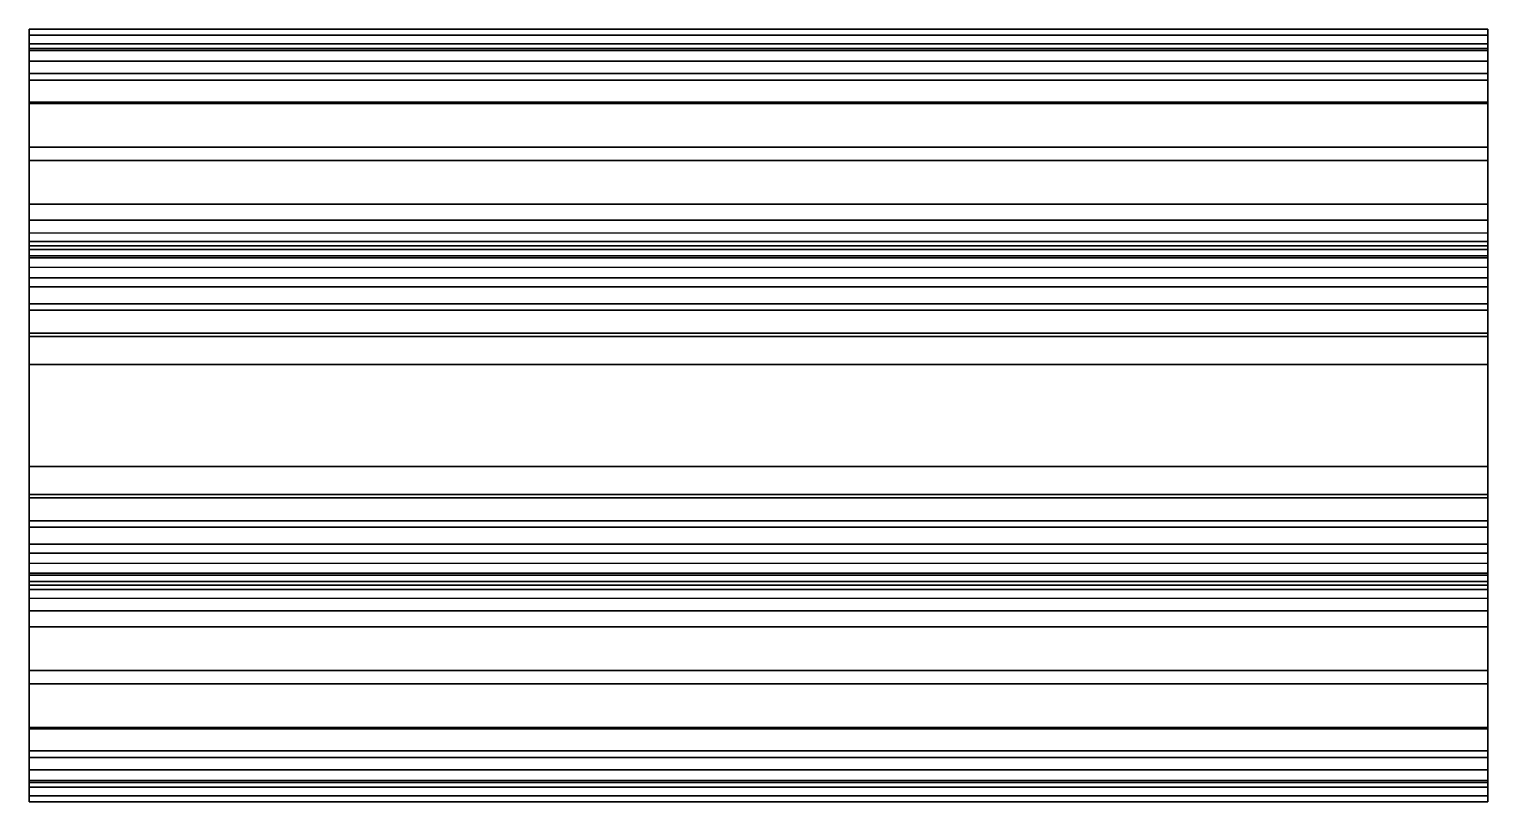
# Model space of a CAD drawing. Extents: x 0 to 100, y -53 to 0.
import ezdxf

# ---------------------------------------------------------------- set-up
doc = ezdxf.new("R2010")
doc.units = 0
doc.layers.add('ACESSORIOS', color=254, linetype='CONTINUOUS')

msp = doc.modelspace()

# ---------------------------------------------------------------- linework, layer by layer
at = {"layer": 'ACESSORIOS'}
for points in [[(0, 0), (0, -0.999613), (100, -0.999613), (100, 0)], [(0, -5, 6), (100, -5, 6), (100, -9, 6), (0, -9, 6)], [(0, -8.099071, 5.001665), (100, -8.099071, 5.001665), (100, -5.099072, 5.001665), (0, -5.099072, 5.001665)], [(0, -13.09907, 0.001665), (100, -13.09907, 0.001665), (100, -8.099071, 0.001665), (0, -8.099071, 0.001665)], [(100, -8.099071, 0.001665), (0, -8.099071, 0.001665), (0, -8.099071, 5.001665), (100, -8.099071, 5.001665)], [(0, -9, 6), (100, -9, 6), (100, -9, 1), (0, -9, 1)], [(100, -9, 1), (0, -9, 1), (0, -12, 1), (100, -12, 1)], [(0, -12, 1), (100, -12, 1), (100, -12, 6), (0, -12, 6)], [(100, -12, 6), (0, -12, 6), (0, -13.96625, 6), (100, -13.96625, 6.001665)], [(0, -13.96625, 5.001665), (100, -13.96625, 5.001665), (100, -13.09907, 5.001665), (0, -13.09907, 5.001665)], [(100, -13.09907, 5.001665), (0, -13.09907, 5.001665), (0, -13.09907, 0.001665), (100, -13.09907, 0.001665)], [(0, -23, 0.001665), (100, -23, 0.001665), (0, -23, 0.001665)], [(0, -30, 0.001665), (0, -23, 0.001665), (0, -23, 0.001665), (0, -30, 0.001665)], [(100, -23, 0.001665), (0, -23, 0.001665), (0, -30, 0.001665), (100, -30, 0.001665)], [(100, -30, 0.994675), (0, -30, 0.994675), (0, -23, 0.994675), (100, -23, 0.994675)], [(100, -30, 0.001665), (100, -23, 0.001665), (100, -23, 0.001665), (100, -30, 0.001665)], [(0, -30, 0.001665), (100, -30, 0.001665), (0, -30, 0.001665)], [(100, -41, 6), (0, -41, 6), (0, -39.03375, 6), (100, -39.03375, 6.001665)], [(0, -39.03375, 5.001665), (100, -39.03375, 5.001665), (100, -39.90093, 5.001665), (0, -39.90093, 5.001665)], [(100, -39.90093, 5.001665), (0, -39.90093, 5.001665), (0, -39.90093, 0.001665), (100, -39.90093, 0.001665)], [(0, -39.90093, 0.001665), (100, -39.90093, 0.001665), (100, -44.90093, 0.001665), (0, -44.90093, 0.001665)], [(100, -44, 1), (0, -44, 1), (0, -41, 1), (100, -41, 1)], [(0, -41, 1), (100, -41, 1), (100, -41, 6), (0, -41, 6)], [(0, -48, 6), (100, -48, 6), (100, -44, 6), (0, -44, 6)], [(0, -44, 6), (100, -44, 6), (100, -44, 1), (0, -44, 1)], [(100, -44.90093, 0.001665), (0, -44.90093, 0.001665), (0, -44.90093, 5.001665), (100, -44.90093, 5.001665)], [(0, -44.90093, 5.001665), (100, -44.90093, 5.001665), (100, -47.90093, 5.001665), (0, -47.90093, 5.001665)], [(0, -53), (0, -52.00039), (100, -52.00039), (100, -53)]]:
    msp.add_3dface(points, dxfattribs=at)
for points, invisible_edges in [([(0, -1.332605, 1.69923), (0, -0.999613), (0, 0), (0, -0.405119, 2.055906)], 8), ([(0, -2.196328, 3.199979), (0, -1.332605, 1.69923), (0, -0.405119, 2.055906), (0, -1.460837, 3.865969)], 10), ([(100, -1.332605, 1.69923), (100, -0.999613), (100, 0), (100, -0.405119, 2.055906)], 8), ([(100, -2.196328, 3.199979), (100, -1.332605, 1.69923), (100, -0.405119, 2.055906), (100, -1.460837, 3.865969)], 10), ([(0, -3.498291, 4.341539), (0, -2.196328, 3.199979), (0, -1.460837, 3.865969), (0, -3.050852, 5.230785)], 10), ([(100, -3.498291, 4.341539), (100, -2.196328, 3.199979), (100, -1.460837, 3.865969), (100, -3.050852, 5.230785)], 10), ([(0, -5.099072, 5.001665), (0, -3.498291, 4.341539), (0, -3.050852, 5.230785), (0, -5, 6)], 10), ([(100, -5.099072, 5.001665), (100, -3.498291, 4.341539), (100, -3.050852, 5.230785), (100, -5, 6)], 10), ([(0, -5.099072, 5.001665), (0, -5, 6), (0, -9, 6), (0, -8.099071, 5.001665)], 5), ([(100, -5.099072, 5.001665), (100, -5, 6), (100, -9, 6), (100, -8.099071, 5.001665)], 5), ([(0, -9, 6), (0, -8.099071, 5.001665), (0, -8.099071, 0.001665), (0, -9, 1)], 5), ([(0, -8.099071, 0.001665), (0, -9, 1), (0, -12, 1), (0, -13.09907, 0.001665)], 5), ([(100, -9, 6), (100, -8.099071, 5.001665), (100, -8.099071, 0.001665), (100, -9, 1)], 5), ([(100, -8.099071, 0.001665), (100, -9, 1), (100, -12, 1), (100, -13.09907, 0.001665)], 5), ([(0, -12, 1), (0, -13.09907, 0.001665), (0, -13.09907, 5.001665), (0, -12, 6)], 5), ([(0, -13.09907, 5.001665), (0, -12, 6), (0, -13.96625, 6), (0, -13.96625, 5.001665)], 5), ([(100, -12, 1), (100, -13.09907, 0.001665), (100, -13.09907, 5.001665), (100, -12, 6)], 5), ([(100, -13.09907, 5.001665), (100, -12, 6), (100, -13.96625, 6), (100, -13.96625, 5.001665)], 5), ([(0, -13.96625, 5.001665), (0, -14.5655, 4.909778), (0, -14.86513, 5.863834), (0, -13.96625, 6.001665)], 10), ([(100, -13.96625, 5.001665), (100, -14.5655, 4.909778), (100, -14.86513, 5.863834), (100, -13.96625, 6.001665)], 10), ([(0, -14.5655, 4.909778), (0, -15.10969, 4.642559), (0, -15.68141, 5.463005), (0, -14.86513, 5.863834)], 10), ([(100, -14.5655, 4.909778), (100, -15.10969, 4.642559), (100, -15.68141, 5.463005), (100, -14.86513, 5.863834)], 10), ([(0, -15.10969, 4.642559), (0, -15.54881, 4.224562), (0, -16.3401, 4.836011), (0, -15.68141, 5.463005)], 10), ([(0, -15.54881, 4.224562), (0, -17.05651, 2.629392), (0, -17.67794, 3.387731), (0, -16.3401, 4.836011)], 10), ([(100, -15.10969, 4.642559), (100, -15.54881, 4.224562), (100, -16.3401, 4.836011), (100, -15.68141, 5.463005)], 10), ([(100, -15.54881, 4.224562), (100, -17.05651, 2.629392), (100, -17.67794, 3.387731), (100, -16.3401, 4.836011)], 10), ([(0, -17.05651, 2.629392), (0, -18.84936, 1.363132), (0, -19.27826, 2.236072), (0, -17.67794, 3.387731)], 10), ([(100, -17.05651, 2.629392), (100, -18.84936, 1.363132), (100, -19.27826, 2.236072), (100, -17.67794, 3.387731)], 10), ([(0, -18.84936, 1.363132), (0, -20.85684, 0.475587), (0, -21.07647, 1.42751), (0, -19.27826, 2.236072)], 10), ([(100, -18.84936, 1.363132), (100, -20.85684, 0.475587), (100, -21.07647, 1.42751), (100, -19.27826, 2.236072)], 10), ([(0, -20.85684, 0.475587), (0, -23, 0.001665), (0, -23, 0.994675), (0, -21.07647, 1.42751)], 10), ([(100, -20.85684, 0.475587), (100, -23, 0.001665), (100, -23, 0.994675), (100, -21.07647, 1.42751)], 10), ([(0, -30, 0.994675), (0, -30, 0.001665), (0, -23, 0.001665), (0, -23, 0.994675)], 4), ([(100, -30, 0.994675), (100, -30, 0.001665), (100, -23, 0.001665), (100, -23, 0.994675)], 4), ([(0, -32.14315, 0.475587), (0, -30, 0.001665), (0, -30, 0.994675), (0, -31.92353, 1.42751)], 10), ([(100, -32.14315, 0.475587), (100, -30, 0.001665), (100, -30, 0.994675), (100, -31.92353, 1.42751)], 10), ([(0, -34.15063, 1.363132), (0, -32.14315, 0.475587), (0, -31.92353, 1.42751), (0, -33.72174, 2.236072)], 10), ([(100, -34.15063, 1.363132), (100, -32.14315, 0.475587), (100, -31.92353, 1.42751), (100, -33.72174, 2.236072)], 10), ([(0, -35.94349, 2.629392), (0, -34.15063, 1.363132), (0, -33.72174, 2.236072), (0, -35.32206, 3.387731)], 10), ([(100, -35.94349, 2.629392), (100, -34.15063, 1.363132), (100, -33.72174, 2.236072), (100, -35.32206, 3.387731)], 10), ([(0, -37.45118, 4.224562), (0, -35.94349, 2.629392), (0, -35.32206, 3.387731), (0, -36.6599, 4.836011)], 10), ([(100, -37.45118, 4.224562), (100, -35.94349, 2.629392), (100, -35.32206, 3.387731), (100, -36.6599, 4.836011)], 10), ([(0, -37.89031, 4.642559), (0, -37.45118, 4.224562), (0, -36.6599, 4.836011), (0, -37.31858, 5.463005)], 10), ([(100, -37.89031, 4.642559), (100, -37.45118, 4.224562), (100, -36.6599, 4.836011), (100, -37.31858, 5.463005)], 10), ([(0, -38.4345, 4.909778), (0, -37.89031, 4.642559), (0, -37.31858, 5.463005), (0, -38.13487, 5.863834)], 10), ([(100, -38.4345, 4.909778), (100, -37.89031, 4.642559), (100, -37.31858, 5.463005), (100, -38.13487, 5.863834)], 10), ([(0, -39.03375, 5.001665), (0, -38.4345, 4.909778), (0, -38.13487, 5.863834), (0, -39.03375, 6.001665)], 10), ([(100, -39.03375, 5.001665), (100, -38.4345, 4.909778), (100, -38.13487, 5.863834), (100, -39.03375, 6.001665)], 10), ([(0, -39.90093, 5.001665), (0, -41, 6), (0, -39.03375, 6), (0, -39.03375, 5.001665)], 5), ([(0, -44.90093, 0.001665), (0, -44, 1), (0, -41, 1), (0, -39.90093, 0.001665)], 5), ([(0, -41, 1), (0, -39.90093, 0.001665), (0, -39.90093, 5.001665), (0, -41, 6)], 5), ([(100, -39.90093, 5.001665), (100, -41, 6), (100, -39.03375, 6), (100, -39.03375, 5.001665)], 5), ([(100, -44.90093, 0.001665), (100, -44, 1), (100, -41, 1), (100, -39.90093, 0.001665)], 5), ([(100, -41, 1), (100, -39.90093, 0.001665), (100, -39.90093, 5.001665), (100, -41, 6)], 5), ([(0, -47.90093, 5.001665), (0, -48, 6), (0, -44, 6), (0, -44.90093, 5.001665)], 5), ([(0, -44, 6), (0, -44.90093, 5.001665), (0, -44.90093, 0.001665), (0, -44, 1)], 5), ([(100, -47.90093, 5.001665), (100, -48, 6), (100, -44, 6), (100, -44.90093, 5.001665)], 5), ([(100, -44, 6), (100, -44.90093, 5.001665), (100, -44.90093, 0.001665), (100, -44, 1)], 5), ([(0, -47.90093, 5.001665), (0, -49.50171, 4.341539), (0, -49.94915, 5.230785), (0, -48, 6)], 10), ([(100, -47.90093, 5.001665), (100, -49.50171, 4.341539), (100, -49.94915, 5.230785), (100, -48, 6)], 10), ([(0, -49.50171, 4.341539), (0, -50.80367, 3.199979), (0, -51.53916, 3.865969), (0, -49.94915, 5.230785)], 10), ([(100, -49.50171, 4.341539), (100, -50.80367, 3.199979), (100, -51.53916, 3.865969), (100, -49.94915, 5.230785)], 10), ([(0, -50.80367, 3.199979), (0, -51.6674, 1.69923), (0, -52.59488, 2.055906), (0, -51.53916, 3.865969)], 10), ([(100, -50.80367, 3.199979), (100, -51.6674, 1.69923), (100, -52.59488, 2.055906), (100, -51.53916, 3.865969)], 10), ([(0, -51.6674, 1.69923), (0, -52.00039), (0, -53), (0, -52.59488, 2.055906)], 8), ([(100, -51.6674, 1.69923), (100, -52.00039), (100, -53), (100, -52.59488, 2.055906)], 8)]:
    msp.add_3dface(points, dxfattribs=dict(at, invisible_edges=invisible_edges))

# ---------------------------------------------------------------- meshes
mesh = msp.add_polymesh((2, 5), dxfattribs=at)
for k, corner in enumerate([(0, -5, 6), (0, -3.050852, 5.230785), (0, -1.460837, 3.865969), (0, -0.405119, 2.055906), (0, 0), (100, -5, 6), (100, -3.050852, 5.230785), (100, -1.460837, 3.865969), (100, -0.405119, 2.055906), (100, 0)]):
    mesh.set_mesh_vertex(divmod(k, 5), corner)
mesh = msp.add_polymesh((2, 5), dxfattribs=at)
for k, corner in enumerate([(100, -5.099072, 5.001665), (100, -3.498291, 4.341539), (100, -2.196328, 3.199979), (100, -1.332605, 1.69923), (100, -0.999613), (0, -5.099072, 5.001665), (0, -3.498291, 4.341539), (0, -2.196328, 3.199979), (0, -1.332605, 1.69923), (0, -0.999613)]):
    mesh.set_mesh_vertex(divmod(k, 5), corner)
mesh = msp.add_polymesh((2, 4), dxfattribs=at)
for k, corner in enumerate([(0, -16.3401, 4.836011), (0, -15.68141, 5.463005), (0, -14.86513, 5.863834), (0, -13.96625, 6.001665), (100, -16.3401, 4.836011), (100, -15.68141, 5.463005), (100, -14.86513, 5.863834), (100, -13.96625, 6.001665)]):
    mesh.set_mesh_vertex(divmod(k, 4), corner)
mesh = msp.add_polymesh((2, 4), dxfattribs=at)
for k, corner in enumerate([(100, -13.96625, 5.001665), (100, -14.5655, 4.909778), (100, -15.10969, 4.642559), (100, -15.54881, 4.224562), (0, -13.96625, 5.001665), (0, -14.5655, 4.909778), (0, -15.10969, 4.642559), (0, -15.54881, 4.224562)]):
    mesh.set_mesh_vertex(divmod(k, 4), corner)
mesh = msp.add_polymesh((2, 5), dxfattribs=at)
for k, corner in enumerate([(100, -15.54881, 4.224562), (100, -17.05651, 2.629392), (100, -18.84936, 1.363132), (100, -20.85684, 0.475587), (100, -23, 0.001665), (0, -15.54881, 4.224562), (0, -17.05651, 2.629392), (0, -18.84936, 1.363132), (0, -20.85684, 0.475587), (0, -23, 0.001665)]):
    mesh.set_mesh_vertex(divmod(k, 5), corner)
mesh = msp.add_polymesh((2, 5), dxfattribs=at)
for k, corner in enumerate([(0, -16.3401, 4.836011), (0, -17.67794, 3.387731), (0, -19.27826, 2.236072), (0, -21.07647, 1.42751), (0, -23, 0.994675), (100, -16.3401, 4.836011), (100, -17.67794, 3.387731), (100, -19.27826, 2.236072), (100, -21.07647, 1.42751), (100, -23, 0.994675)]):
    mesh.set_mesh_vertex(divmod(k, 5), corner)
mesh = msp.add_polymesh((2, 5), dxfattribs=at)
for k, corner in enumerate([(0, -36.6599, 4.836011), (0, -35.32206, 3.387731), (0, -33.72174, 2.236072), (0, -31.92353, 1.42751), (0, -30, 0.994675), (100, -36.6599, 4.836011), (100, -35.32206, 3.387731), (100, -33.72174, 2.236072), (100, -31.92353, 1.42751), (100, -30, 0.994675)]):
    mesh.set_mesh_vertex(divmod(k, 5), corner)
mesh = msp.add_polymesh((2, 5), dxfattribs=at)
for k, corner in enumerate([(100, -37.45118, 4.224562), (100, -35.94349, 2.629392), (100, -34.15063, 1.363132), (100, -32.14315, 0.475587), (100, -30, 0.001665), (0, -37.45118, 4.224562), (0, -35.94349, 2.629392), (0, -34.15063, 1.363132), (0, -32.14315, 0.475587), (0, -30, 0.001665)]):
    mesh.set_mesh_vertex(divmod(k, 5), corner)
mesh = msp.add_polymesh((2, 4), dxfattribs=at)
for k, corner in enumerate([(0, -36.6599, 4.836011), (0, -37.31858, 5.463005), (0, -38.13487, 5.863834), (0, -39.03375, 6.001665), (100, -36.6599, 4.836011), (100, -37.31858, 5.463005), (100, -38.13487, 5.863834), (100, -39.03375, 6.001665)]):
    mesh.set_mesh_vertex(divmod(k, 4), corner)
mesh = msp.add_polymesh((2, 4), dxfattribs=at)
for k, corner in enumerate([(100, -39.03375, 5.001665), (100, -38.4345, 4.909778), (100, -37.89031, 4.642559), (100, -37.45118, 4.224562), (0, -39.03375, 5.001665), (0, -38.4345, 4.909778), (0, -37.89031, 4.642559), (0, -37.45118, 4.224562)]):
    mesh.set_mesh_vertex(divmod(k, 4), corner)
mesh = msp.add_polymesh((2, 5), dxfattribs=at)
for k, corner in enumerate([(100, -47.90093, 5.001665), (100, -49.50171, 4.341539), (100, -50.80367, 3.199979), (100, -51.6674, 1.69923), (100, -52.00039), (0, -47.90093, 5.001665), (0, -49.50171, 4.341539), (0, -50.80367, 3.199979), (0, -51.6674, 1.69923), (0, -52.00039)]):
    mesh.set_mesh_vertex(divmod(k, 5), corner)
mesh = msp.add_polymesh((2, 5), dxfattribs=at)
for k, corner in enumerate([(0, -48, 6), (0, -49.94915, 5.230785), (0, -51.53916, 3.865969), (0, -52.59488, 2.055906), (0, -53), (100, -48, 6), (100, -49.94915, 5.230785), (100, -51.53916, 3.865969), (100, -52.59488, 2.055906), (100, -53)]):
    mesh.set_mesh_vertex(divmod(k, 5), corner)

doc.saveas('drawing.dxf')
